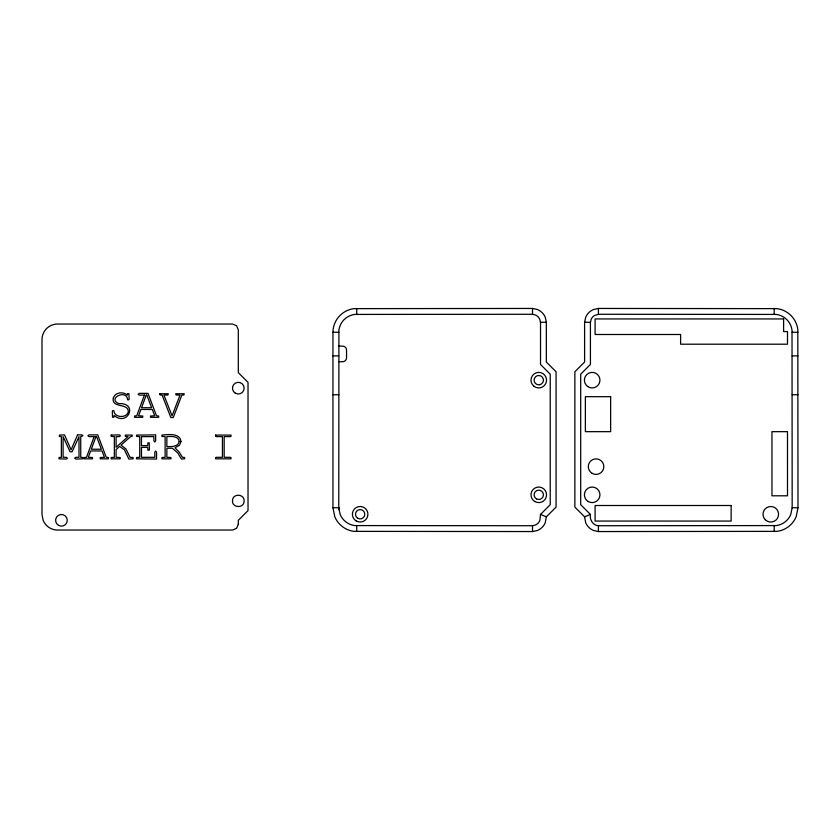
<?xml version="1.0" encoding="UTF-8"?>
<svg xmlns="http://www.w3.org/2000/svg" width="840" height="840" viewBox="0 0 840 840"><rect width="100%" height="100%" fill="white"/><g stroke="black" fill="none" stroke-linecap="round" stroke-linejoin="round"><path stroke-width="1.26" d="M332.945 332.262L333.133 329.395A24.119 24.119 0 0 1 353.892 308.637L532.529 308.448L537.474 309.519A14.396 14.396 0 0 1 545.275 317.32L546.347 322.266L546.347 362.04L556.07 371.763L556.07 507.108L546.347 516.831L545.275 522.68A14.396 14.396 0 0 1 537.474 530.481L532.529 531.552L353.892 531.363A24.119 24.119 0 0 1 334.761 516.684L332.945 507.738L332.945 332.262L338.782 332.262M798 507.738L796.183 516.684A24.119 24.119 0 0 1 777.053 531.363L598.416 531.552L593.471 530.481A14.396 14.396 0 0 1 585.669 522.68L584.598 516.831L574.875 507.108L574.875 371.763L584.598 362.04L584.598 322.266L585.669 317.32A14.396 14.396 0 0 1 593.471 309.519L598.416 308.448L777.053 308.637A24.119 24.119 0 0 1 797.811 329.395L798 507.738L792.162 507.738M540.519 514.416L550.231 504.693L550.231 374.178L540.519 364.455L540.519 322.644L539.868 319.546A8.558 8.558 0 0 0 535.238 314.916L532.14 314.276L354.659 314.423A18.27 18.27 0 0 0 338.919 330.162L338.772 507.738L340.158 514.447A18.27 18.27 0 0 0 354.659 525.577L532.14 525.725L535.238 525.084A8.558 8.558 0 0 0 539.868 520.454L540.519 514.416L546.347 516.831M584.598 516.831L590.425 514.416C589.428 519.729 593.05 525.714 598.794 525.725L776.286 525.577A18.27 18.27 0 0 0 790.787 514.447L792.173 507.549L792.015 330.162A18.27 18.27 0 0 0 776.286 314.423L598.794 314.276L594.699 315.42A8.558 8.558 0 0 0 591.066 319.546L590.425 322.644L590.425 364.455L580.702 374.178L580.702 504.693L590.425 514.416M540.466 322.266L546.347 322.266M584.598 322.266L590.478 322.266M792.162 332.262L798 332.262M338.772 346.143L342.657 346.143A3.885 3.885 0 0 1 346.542 350.038L346.542 357.808A3.885 3.885 0 0 1 342.657 361.694L338.772 361.694M332.945 355.866L338.772 355.866M792.173 355.866L798 355.866M332.945 394.737L338.772 394.737M792.173 394.737L798 394.737M332.945 507.738L338.772 507.738M338.772 507.549L338.919 509.838M774.186 308.448L774.186 314.286M774.186 525.714L774.186 531.552M598.416 308.448L598.416 314.328M598.416 525.672L598.416 531.552M532.529 308.448L532.529 314.328M532.529 525.672L532.529 531.552M356.758 308.448L356.758 314.286M356.758 525.714L356.758 531.552M113.358 397.992C110.985 408.702 129.528 402.528 128.184 412.241C126.073 418.582 114.251 417.648 113.799 410.676L112.529 410.707L112.319 411.59L112.529 417.249L113.831 417.249L114.051 415.391C127.439 427.024 138.936 402.675 118.598 403.578C107.016 398.36 126.871 388.679 127.648 399.84L128.919 399.808L129.129 398.937L128.919 393.656L127.617 393.656L127.397 395.094C123.333 391.346 114.986 392.185 113.358 397.992M238.308 524.212L236.597 528.339L232.47 530.04L57.551 530.04A15.551 15.551 0 0 1 43.187 520.443L42 514.49L42 339.581A15.551 15.551 0 0 1 57.551 324.03L232.47 324.03L236.597 325.742L238.308 329.868L238.308 372.624L248.021 382.337L248.021 510.605L238.308 520.327L238.308 524.212M232.512 500.483C231.609 507.938 243.957 508.798 244.094 501.291C244.997 493.846 232.659 492.975 232.512 500.483M179.235 441.483C178.332 446.975 171.055 446.744 166.856 446.523L166.856 436.611C170.929 436.328 178.626 435.803 179.235 441.483M180.968 441.567L179.477 445.231L175.004 447.804L179.235 452.12L182.416 457.306L184.611 457.527L184.611 458.829L181.429 459.05L177.702 452.907L172.379 448.256L166.856 448.256L166.856 457.306L170.951 457.527L170.951 458.829L161.921 458.829L161.921 457.527L165.123 457.306L165.123 436.611L161.921 436.391L161.921 435.089C167.748 434.595 180.117 432.621 180.968 441.567M149.425 449.337L149.205 450.198L147.903 450.198L147.683 447.374L141.466 447.374L141.466 457.306L154.812 457.306L154.812 452.183L155.684 451.028L156.544 452.183L156.544 459.05L136.531 458.829L136.531 457.527L139.734 457.306L139.734 436.611L136.531 436.391L136.531 435.089L155.642 434.868L155.642 440.843L154.77 441.998L153.909 440.843L153.909 436.611L141.466 436.611L141.466 445.641L147.683 445.641L147.903 442.806L149.205 442.806L149.425 449.337M159.726 393.76L160.125 395L162.109 395.094L170.846 417.532L173.261 417.532L181.86 395.094L183.887 395L184.233 393.76L175.686 393.76L176.085 395L180.043 395.094L172.084 415.8L163.905 395.094L167.916 395L168.263 393.76L159.726 393.76M95.96 436.611L91.319 449.232L101.388 449.232L96.6 436.611L95.96 436.611M146.213 395.094L141.561 407.726L151.641 407.726L146.853 395.094L146.213 395.094M94.164 436.611L86.51 457.306L84.294 457.527L84.294 458.829L92.495 458.829L92.495 457.527L88.305 457.306L90.657 450.965L102.05 450.965L104.444 457.306L100.254 457.527L100.254 458.829L108.455 458.829L108.455 457.527L106.239 457.306L97.776 434.868L89.05 434.868L87.885 435.74L89.05 436.611L94.164 436.611M144.417 395.094L136.752 415.8L134.547 416.02L134.547 417.322L142.748 417.322L142.748 416.02L138.558 415.8L140.9 409.458L152.303 409.458L154.686 415.8L150.497 416.02L150.497 417.322L158.697 417.322L158.697 416.02L156.492 415.8L148.029 393.362L139.293 393.362L138.138 394.233L139.293 395.094L144.417 395.094M77.564 434.868L71.096 449.831L64.523 434.868L59.399 435.089L59.399 436.391L61.362 436.611L61.362 457.306L59.031 457.527L59.031 458.829L66.297 459.05L67.452 458.178L66.297 457.306L63.095 457.306L63.095 436.611L70.098 451.794L72.083 451.794L79.002 436.611L79.002 457.306L75.799 457.306L74.623 458.178L75.799 459.05L83.076 458.829L83.076 457.527L80.745 457.306L80.745 436.611L82.992 435.74L81.816 434.868L77.564 434.868M111.153 435.089L111.153 436.391L114.356 436.611L114.356 457.306L111.153 457.527L111.153 458.829L120.183 458.829L120.183 457.527L116.099 457.306L116.099 449.558L119.585 446.418L124.383 449.705L128.825 459.05L133.056 458.829L133.056 457.527L130.001 457.306L126.011 449.022L121.034 445.116L130.578 436.611L132.153 436.391L132.153 435.089L125.297 435.089L125.297 436.391L128.079 436.611L116.099 447.29L116.099 436.611L119.301 436.611L120.477 435.74L119.301 434.868L111.153 435.089M215.618 435.089L215.618 436.391L216.489 436.611L222.442 436.611L222.442 457.306L216.489 457.306L215.618 457.527L215.618 458.829L230.99 458.829L230.99 457.527L230.129 457.306L224.175 457.306L224.175 436.611L230.129 436.611L230.99 436.391L230.99 435.089L215.618 435.089M539.973 384.668L538.766 384.825A4.662 4.662 0 0 1 534.544 378.189A4.662 4.662 0 0 1 542.346 377.16A4.662 4.662 0 0 1 539.973 384.668M783.615 318.938L595.087 318.938L595.087 334.488L680.61 334.488L680.61 344.201L787.5 344.201L787.5 331.569L783.615 331.569L783.615 318.938M610.638 396.68L585.375 396.68L585.375 431.666L610.638 431.666L610.638 396.68M787.5 431.666L771.96 431.666L771.96 495.8L787.5 495.8L787.5 431.666M731.136 505.512L595.087 505.512L595.087 521.062L731.136 521.062L731.136 505.512M235.389 393.215A5.827 5.827 0 0 0 244.136 388.164A5.827 5.827 0 0 0 235.389 383.114A5.827 5.827 0 0 0 235.389 393.215M58.517 525.378A5.827 5.827 0 0 0 67.263 520.327A5.827 5.827 0 0 0 58.517 515.277A5.827 5.827 0 0 0 58.517 525.378M533.831 386.159A7.77 7.77 0 0 0 546.441 381.433A7.77 7.77 0 0 0 536.035 372.876A7.77 7.77 0 0 0 533.831 386.159M534.881 501.554A7.77 7.77 0 0 0 546.546 494.823A7.77 7.77 0 0 0 534.881 488.093A7.77 7.77 0 0 0 534.881 501.554M536.434 498.866A4.662 4.662 0 0 0 543.438 494.823A4.662 4.662 0 0 0 536.434 490.781A4.662 4.662 0 0 0 536.434 498.866M356.265 520.989A7.77 7.77 0 0 0 367.92 514.259A7.77 7.77 0 0 0 356.265 507.528A7.77 7.77 0 0 0 356.265 520.989M357.819 518.301A4.662 4.662 0 0 0 364.812 514.259A4.662 4.662 0 0 0 357.819 510.216A4.662 4.662 0 0 0 357.819 518.301M587.654 386.484A7.77 7.77 0 0 0 599.907 380.909A7.77 7.77 0 0 0 588.956 373.086A7.77 7.77 0 0 0 587.654 386.484M765.293 519.76A7.77 7.77 0 0 0 778.302 516.274A7.77 7.77 0 0 0 768.779 506.751A7.77 7.77 0 0 0 765.293 519.76M588.284 501.554A7.77 7.77 0 0 0 599.949 494.823A7.77 7.77 0 0 0 588.284 488.093A7.77 7.77 0 0 0 588.284 501.554M592.179 473.372A7.77 7.77 0 0 0 603.834 466.641A7.77 7.77 0 0 0 592.179 459.911A7.77 7.77 0 0 0 592.179 473.372"/></g></svg>
